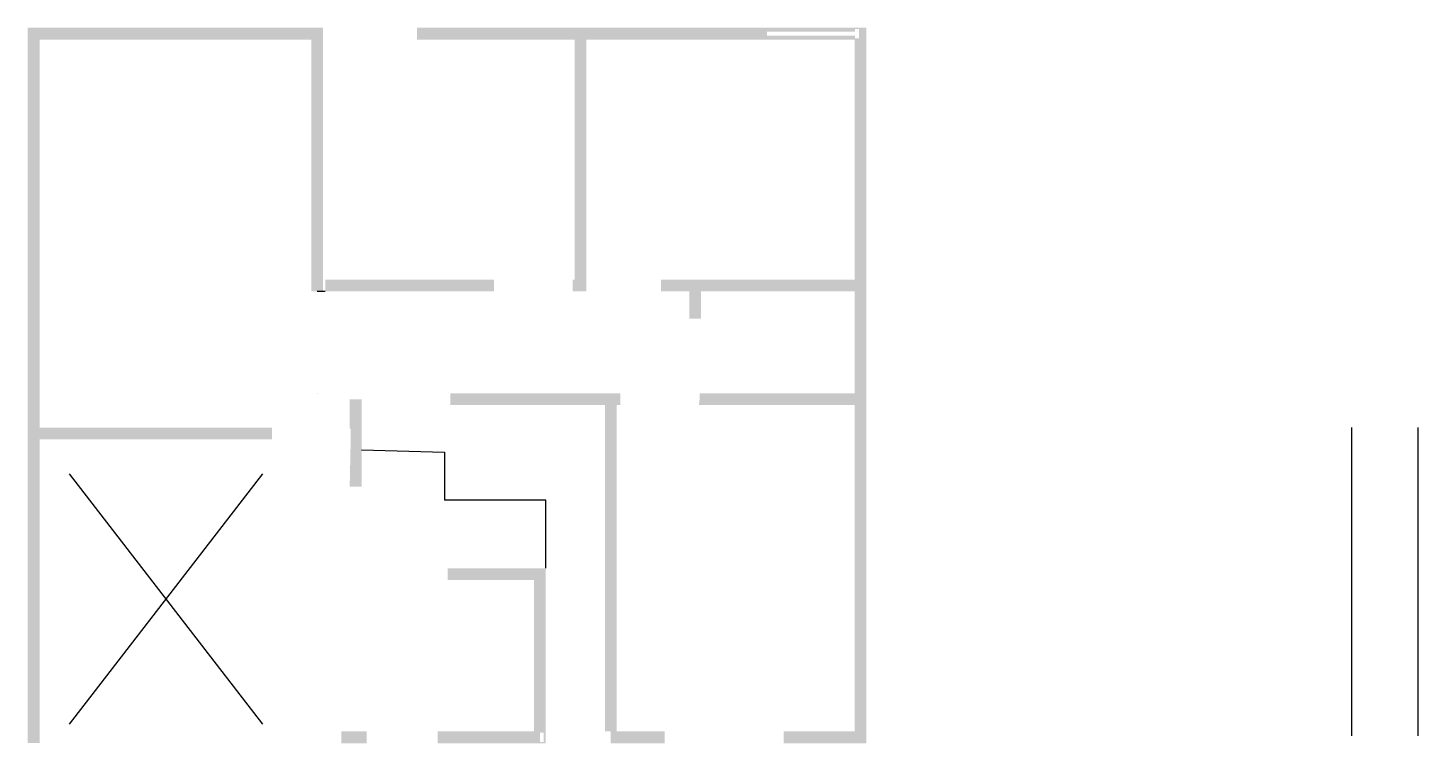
# Model space of a CAD drawing. Header units: feet. Extents: x 2.7 to 61.6, y 29888 to 29918.2.
import ezdxf

# ---------------------------------------------------------------- set-up
doc = ezdxf.new("R2010")
doc.units = ezdxf.units.FT
doc.header["$LTSCALE"] = 0.03937
doc.header["$MEASUREMENT"] = 0

msp = doc.modelspace()

# ---------------------------------------------------------------- hatches: boundary and pattern name
h = msp.add_hatch(color=256)
h.dxf.hatch_style = 1
h.paths.add_polyline_path([(33.883, 29918.25), (19.221, 29918.25), (19.221, 29917.75), (33.883, 29917.75)])
h.paths.add_polyline_path([(26.393, 29917.746), (25.893, 29917.746), (25.893, 29907.596), (25.814, 29907.596), (25.814, 29907.096), (26.393, 29907.096)])
h.paths.add_polyline_path([(38.25, 29918.25), (38, 29918.25), (33.883, 29918.25), (33.883, 29917.75), (37.75, 29917.75), (37.75, 29907.596), (31, 29907.596), (29.557, 29907.596), (29.557, 29907.542), (29.557, 29907.096), (30.75, 29907.096), (30.75, 29905.952), (31.25, 29905.952), (31.25, 29907.096), (37.75, 29907.096), (37.75, 29902.788), (31.197, 29902.788), (31.197, 29902.624), (31.158, 29902.288), (37.75, 29902.288), (37.75, 29888.488), (34.745, 29888.488), (34.745, 29887.988), (38.25, 29887.988), (38.25, 29902.538), (38.25, 29907.346)])
h.paths.add_polyline_path([(37.93, 29917.803), (37.766, 29917.803), (37.766, 29917.918), (34.047, 29917.918), (34.047, 29918.082), (37.766, 29918.082), (37.766, 29918.197), (37.93, 29918.197)], flags=16)
h.paths.add_polyline_path([(27.836, 29902.788), (27.426, 29902.788), (20.638, 29902.788), (20.638, 29902.288), (27.176, 29902.288), (27.176, 29888.488), (27.426, 29888.488), (27.426, 29888.435), (27.426, 29887.988), (29.711, 29887.988), (29.711, 29888.488), (27.676, 29888.488), (27.676, 29902.288), (27.836, 29902.288)])
h.paths.add_polyline_path([(24.676, 29895.388), (20.526, 29895.388), (20.526, 29894.888), (24.176, 29894.888), (24.176, 29888.488), (20.097, 29888.488), (20.097, 29887.988), (24.676, 29887.988)])
h.paths.add_polyline_path([(24.426, 29888.435), (24.59, 29888.435), (24.59, 29888.041), (24.426, 29888.041)], flags=16)
h.paths.add_polyline_path([(17.097, 29888.488), (16.017, 29888.488), (16.017, 29887.988), (17.097, 29887.988)])
h.paths.add_polyline_path([(16.876, 29901.092), (16.876, 29902.538), (16.376, 29902.538), (16.376, 29901.289), (16.42, 29901.289), (16.42, 29900.895), (16.376, 29898.838), (16.876, 29898.838)])
h.paths.add_polyline_path([(13.092, 29901.342), (3.25, 29901.342), (3.25, 29917.75), (14.75, 29917.75), (14.75, 29907.096), (15.25, 29907.096), (15.25, 29918.25), (2.75, 29918.25), (2.75, 29901.092), (2.75, 29888), (3.25, 29888), (3.25, 29900.842), (13.092, 29900.842)])
h = msp.add_hatch(color=256)
h.dxf.hatch_style = 1
h.paths.add_polyline_path([(22.486, 29907.596), (15.343, 29907.596), (15.343, 29907.096), (22.486, 29907.096)])

# ---------------------------------------------------------------- linework, layer by layer
for p, q in [((15.343, 29907.096), (15, 29907.096)), ((15, 29902.788), (15, 29902.788)), ((58.797, 29888.3), (58.797, 29901.349)), ((61.606, 29888.3), (61.606, 29901.349)), ((16.876, 29900.396), (20.392, 29900.302)), ((20.392, 29900.302), (20.392, 29898.271)), ((12.691, 29899.379), (4.497, 29888.792)), ((4.497, 29899.379), (12.691, 29888.792)), ((24.676, 29898.271), (20.392, 29898.271)), ((24.676, 29895.388), (24.676, 29898.271))]:
    msp.add_line(p, q)

doc.saveas('drawing.dxf')
